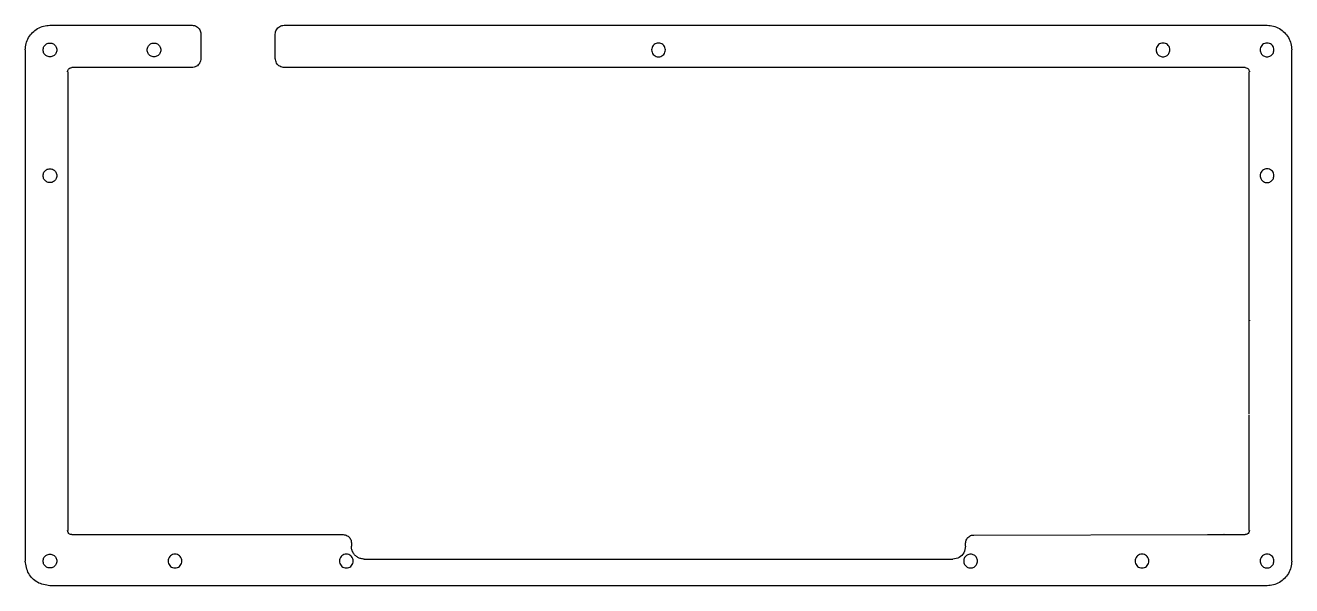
# Model space of a CAD drawing. Header units: millimetres. Extents: x 95 to 382, y 88 to 215.
import ezdxf

# ---------------------------------------------------------------- set-up
doc = ezdxf.new("R2010")
doc.units = ezdxf.units.MM
doc.layers.add('Layer_1', color=7, linetype='CONTINUOUS')

msp = doc.modelspace()

# ---------------------------------------------------------------- linework, layer by layer
at = {"layer": 'Layer_1', "color": 4}
for p, q in [((100.28848, 215.069986), (132.48668, 215.069986)), ((134.48667, 213.069736), (134.48667, 207.569046)), ((151.33877, 207.569046), (151.33877, 213.069736)), ((153.33876, 215.069986), (376.03828, 215.069986)), ((94.734625, 93.67046), (94.734625, 209.495456)), ((101.85234, 209.495636), (101.85234, 209.495636)), ((125.42748, 209.495636), (125.42748, 209.495636)), ((239.72746, 209.495636), (239.72746, 209.495636)), ((354.02746, 209.495636), (354.02746, 209.495636)), ((377.60246, 209.495636), (377.60246, 209.495636)), ((381.59214, 209.495456), (381.59214, 93.67046)), ((104.31152, 204.494726), (104.31152, 126.97303)), ((132.41286, 205.494716), (105.23354, 205.494716)), ((371.09825, 205.494716), (153.41284, 205.494716)), ((372.01524, 126.97303), (372.01524, 204.494726)), ((101.85234, 181.00064), (101.85234, 181.00064)), ((377.60246, 181.00064), (377.60246, 181.00064)), ((104.31231, 126.91828), (104.31231, 100.59973)), ((372.00122, 100.59973), (372.00122, 126.7431)), ((105.21528, 99.67383), (166.72376, 99.67383)), ((168.57876, 97.81883), (168.57876, 97.02508)), ((307.73477, 97.02508), (307.73477, 97.72252)), ((309.5903, 99.57752), (362.53554, 99.67062)), ((362.53554, 99.67065), (366.27595, 99.67065)), ((366.35586, 99.67383), (371.09825, 99.67383)), ((101.85234, 93.67064), (101.85234, 93.67064)), ((130.18996, 93.67064), (130.18996, 93.67064)), ((169.0022, 93.67064), (169.0022, 93.67064)), ((171.486, 94.11784), (304.82753, 94.11784)), ((310.43951, 93.67064), (310.43951, 93.67064)), ((349.26496, 93.67064), (349.26496, 93.67064)), ((377.60246, 93.67064), (377.60246, 93.67064)), ((376.03828, 88.09672), (100.28848, 88.09672))]:
    msp.add_line(p, q, dxfattribs=at)
for points, knots in [([(94.714385, 209.495636), (94.751542, 209.983435), (94.825548, 210.954997), (95.410399, 212.314169), (96.300194, 213.483826), (97.469849, 214.373624), (98.82902, 214.958479), (99.800581, 215.032488), (100.28838, 215.069646)], [0, 0, 0, 0, 1.459134, 2.906193, 4.365327, 5.824461, 7.27152, 8.730654, 8.730654, 8.730654, 8.730654]), ([(132.48678, 215.069646), (132.661808, 215.056313), (133.010414, 215.029758), (133.498099, 214.819905), (133.917783, 214.500635), (134.237049, 214.080948), (134.446898, 213.593261), (134.473449, 213.244654), (134.48678, 213.069626)], [0, 0, 0, 0, 0.523553, 1.042774, 1.566327, 2.08988, 2.6091, 3.132653, 3.132653, 3.132653, 3.132653]), ([(151.33878, 213.069626), (151.352111, 213.244654), (151.378662, 213.593261), (151.588511, 214.080948), (151.907777, 214.500635), (152.327461, 214.819905), (152.815146, 215.029758), (153.163752, 215.056313), (153.33878, 215.069646)], [0, 0, 0, 0, 0.523553, 1.042774, 1.566327, 2.08988, 2.6091, 3.132653, 3.132653, 3.132653, 3.132653]), ([(376.03838, 215.069646), (376.526179, 215.032488), (377.497741, 214.95848), (378.856913, 214.373626), (380.026569, 213.483828), (380.916365, 212.314171), (381.501217, 210.954998), (381.575223, 209.983435), (381.61238, 209.495636)], [0, 0, 0, 0, 1.459135, 2.906195, 4.36533, 5.824465, 7.271524, 8.730659, 8.730659, 8.730659, 8.730659]), ([(98.724424, 209.495636), (98.767941, 209.771372), (98.853647, 210.314422), (99.475225, 210.912237), (100.288382, 211.133903), (101.101539, 210.912237), (101.723117, 210.314422), (101.808823, 209.771372), (101.85234, 209.495636)], [0, 0, 0, 0, 0.818193, 1.611398, 2.427975, 3.244552, 4.037757, 4.85595, 4.85595, 4.85595, 4.85595]), ([(101.85234, 209.495636), (101.808823, 209.2199), (101.723117, 208.67685), (101.101539, 208.079035), (100.288382, 207.857369), (99.475225, 208.079035), (98.853647, 208.67685), (98.767941, 209.2199), (98.724424, 209.495636)], [0, 0, 0, 0, 0.818193, 1.611398, 2.427975, 3.244552, 4.037757, 4.85595, 4.85595, 4.85595, 4.85595]), ([(122.29928, 209.495636), (122.342699, 209.770958), (122.428253, 210.313451), (123.050234, 210.910223), (123.86338, 211.131322), (124.676526, 210.910223), (125.298507, 210.313451), (125.384061, 209.770958), (125.42748, 209.495636)], [0, 0, 0, 0, 0.816862, 1.609543, 2.426404, 3.243265, 4.035946, 4.852808, 4.852808, 4.852808, 4.852808]), ([(125.42748, 209.495636), (125.384061, 209.220314), (125.298507, 208.677821), (124.676526, 208.081049), (123.86338, 207.85995), (123.050234, 208.081049), (122.428253, 208.677821), (122.342699, 209.220314), (122.29928, 209.495636)], [0, 0, 0, 0, 0.816862, 1.609543, 2.426404, 3.243265, 4.035946, 4.852808, 4.852808, 4.852808, 4.852808]), ([(239.72746, 209.495636), (239.708774, 209.312708), (239.67167, 208.949485), (239.383793, 208.46946), (238.96227, 208.112558), (238.440273, 207.923261), (237.886367, 207.923261), (237.365101, 208.112558), (236.94066, 208.46946), (236.663627, 208.949485), (236.566904, 209.495636), (236.663627, 210.041787), (236.94066, 210.521812), (237.365101, 210.878714), (237.886367, 211.068011), (238.440273, 211.068011), (238.96227, 210.878714), (239.383793, 210.521812), (239.67167, 210.041787), (239.708774, 209.678564), (239.72746, 209.495636)], [0, 0, 0, 0, 0.546, 1.084143, 1.630032, 2.175863, 2.71386, 3.259691, 3.80558, 4.343723, 4.889723, 5.435723, 5.973866, 6.519755, 7.065586, 7.603583, 8.149414, 8.695303, 9.233446, 9.779446, 9.779446, 9.779446, 9.779446]), ([(354.02746, 209.495636), (353.984478, 209.219821), (353.899794, 208.676414), (353.277154, 208.078085), (352.4648, 207.856309), (351.644011, 208.078204), (351.04618, 208.675949), (350.850138, 209.405457), (350.963762, 210.041575), (351.240624, 210.521869), (351.665111, 210.878699), (352.186364, 211.068015), (352.740274, 211.06801), (353.26227, 210.878715), (353.683793, 210.521812), (353.97167, 210.041787), (354.008774, 209.678564), (354.02746, 209.495636)], [0, 0, 0, 0, 0.81807, 1.611752, 2.429565, 3.247379, 4.041061, 4.859131, 5.405131, 5.943274, 6.489163, 7.034994, 7.572991, 8.118822, 8.664711, 9.202854, 9.748854, 9.748854, 9.748854, 9.748854]), ([(377.60246, 209.495636), (377.559478, 209.219821), (377.474794, 208.676414), (376.852154, 208.078085), (376.0398, 207.856309), (375.219011, 208.078204), (374.62118, 208.675949), (374.425138, 209.405457), (374.538762, 210.041575), (374.815624, 210.521869), (375.240111, 210.878699), (375.761364, 211.068015), (376.315274, 211.06801), (376.83727, 210.878715), (377.258793, 210.521812), (377.54667, 210.041787), (377.583774, 209.678564), (377.60246, 209.495636)], [0, 0, 0, 0, 0.81807, 1.611752, 2.429565, 3.247379, 4.041061, 4.859131, 5.405131, 5.943274, 6.489163, 7.034994, 7.572991, 8.118822, 8.664711, 9.202854, 9.748854, 9.748854, 9.748854, 9.748854]), ([(134.48678, 207.570026), (134.429733, 207.206609), (134.317331, 206.490554), (133.492253, 205.66548), (132.776197, 205.553081), (132.41278, 205.496036)], [0, 0, 0, 0, 1.084407, 2.13665, 3.221057, 3.221057, 3.221057, 3.221057]), ([(153.41278, 205.496036), (153.049363, 205.553081), (152.333307, 205.66548), (151.508229, 206.490554), (151.395827, 207.206609), (151.33878, 207.570026)], [0, 0, 0, 0, 1.084407, 2.13665, 3.221057, 3.221057, 3.221057, 3.221057]), ([(104.28838, 204.495626), (104.28953, 204.53133), (104.291828, 204.602687), (104.309025, 204.70876), (104.32939, 204.777188), (104.33958, 204.811426)], [0, 0, 0, 0, 0.107101, 0.214049, 0.32115, 0.32115, 0.32115, 0.32115]), ([(104.33956, 204.811426), (104.391693, 204.936988), (104.494837, 205.18541), (104.832009, 205.443617), (105.09873, 205.478437), (105.23354, 205.496036)], [0, 0, 0, 0, 0.403168, 0.797664, 1.200832, 1.200832, 1.200832, 1.200832]), ([(371.09838, 205.496036), (371.242429, 205.47595), (371.527044, 205.436263), (371.876859, 205.142812), (371.965438, 204.869437), (372.01027, 204.731076)], [0, 0, 0, 0, 0.430512, 0.850614, 1.281126, 1.281126, 1.281126, 1.281126]), ([(372.01027, 204.731076), (372.015877, 204.70526), (372.027086, 204.653648), (372.036492, 204.574836), (372.037744, 204.522036), (372.03837, 204.495626)], [0, 0, 0, 0, 0.079227, 0.158391, 0.237618, 0.237618, 0.237618, 0.237618]), ([(98.724424, 181.00064), (98.767941, 181.276376), (98.853647, 181.819426), (99.475225, 182.417241), (100.288382, 182.638907), (101.101539, 182.417241), (101.723117, 181.819426), (101.808823, 181.276376), (101.85234, 181.00064)], [0, 0, 0, 0, 0.818193, 1.611398, 2.427975, 3.244552, 4.037757, 4.85595, 4.85595, 4.85595, 4.85595]), ([(101.85234, 181.00064), (101.808823, 180.724904), (101.723117, 180.181854), (101.101539, 179.584039), (100.288382, 179.362373), (99.475225, 179.584039), (98.853647, 180.181854), (98.767941, 180.724904), (98.724424, 181.00064)], [0, 0, 0, 0, 0.818193, 1.611398, 2.427975, 3.244552, 4.037757, 4.85595, 4.85595, 4.85595, 4.85595]), ([(377.60246, 181.00064), (377.559478, 180.724825), (377.474794, 180.181418), (376.852154, 179.583089), (376.0398, 179.361313), (375.219011, 179.583208), (374.62118, 180.180953), (374.425138, 180.910461), (374.538762, 181.546579), (374.815624, 182.026873), (375.240111, 182.383703), (375.761364, 182.573019), (376.315274, 182.573014), (376.83727, 182.383719), (377.258793, 182.026816), (377.54667, 181.546791), (377.583774, 181.183568), (377.60246, 181.00064)], [0, 0, 0, 0, 0.81807, 1.611752, 2.429565, 3.247379, 4.041061, 4.859131, 5.405131, 5.943274, 6.489163, 7.034994, 7.572991, 8.118822, 8.664711, 9.202854, 9.748854, 9.748854, 9.748854, 9.748854]), ([(104.28918, 148.25564), (104.289021, 148.260083), (104.288703, 148.268968), (104.28844, 148.282303), (104.288407, 148.291194), (104.28839, 148.29564)], [0, 0, 0, 0, 0.013337, 0.026673, 0.04001, 0.04001, 0.04001, 0.04001]), ([(372.03838, 148.29564), (372.038068, 148.277026), (372.037444, 148.239805), (372.032768, 148.184109), (372.027176, 148.147305), (372.02438, 148.1289)], [0, 0, 0, 0, 0.055841, 0.11166, 0.167501, 0.167501, 0.167501, 0.167501]), ([(105.21518, 99.67384), (105.052921, 99.69931), (104.733215, 99.749494), (104.364834, 100.117875), (104.31465, 100.437581), (104.28918, 100.59984)], [0, 0, 0, 0, 0.484168, 0.953975, 1.438142, 1.438142, 1.438142, 1.438142]), ([(372.02438, 100.59984), (371.99891, 100.437581), (371.948726, 100.117875), (371.580345, 99.749494), (371.260639, 99.69931), (371.09838, 99.67384)], [0, 0, 0, 0, 0.484168, 0.953975, 1.438142, 1.438142, 1.438142, 1.438142]), ([(166.72378, 99.67384), (166.886126, 99.661474), (167.209475, 99.636845), (167.661826, 99.442199), (168.051103, 99.146063), (168.347239, 98.756786), (168.541885, 98.304435), (168.566514, 97.981086), (168.57888, 97.81874)], [0, 0, 0, 0, 0.485619, 0.96722, 1.452839, 1.938458, 2.420059, 2.905678, 2.905678, 2.905678, 2.905678]), ([(307.73468, 97.72245), (307.74705, 97.884822), (307.771687, 98.208223), (307.966395, 98.660637), (308.26262, 99.049946), (308.652005, 99.346073), (309.104467, 99.540666), (309.427874, 99.565221), (309.59025, 99.57755)], [0, 0, 0, 0, 0.485698, 0.967375, 1.453072, 1.93877, 2.420447, 2.906144, 2.906144, 2.906144, 2.906144]), ([(366.35581, 99.67384), (366.346945, 99.673223), (366.329215, 99.671988), (366.302569, 99.670988), (366.284797, 99.670889), (366.27591, 99.67084)], [0, 0, 0, 0, 0.026659, 0.053316, 0.079975, 0.079975, 0.079975, 0.079975]), ([(98.724424, 93.67064), (98.767941, 93.946376), (98.853647, 94.489426), (99.475225, 95.087241), (100.288382, 95.308907), (101.101539, 95.087241), (101.723117, 94.489426), (101.808823, 93.946376), (101.85234, 93.67064)], [0, 0, 0, 0, 0.818193, 1.611398, 2.427975, 3.244552, 4.037757, 4.85595, 4.85595, 4.85595, 4.85595]), ([(130.18996, 93.67064), (130.171274, 93.487712), (130.13417, 93.124489), (129.846293, 92.644464), (129.42477, 92.287562), (128.902773, 92.098265), (128.348867, 92.098265), (127.827601, 92.287562), (127.40316, 92.644464), (127.126127, 93.124489), (127.029404, 93.67064), (127.126127, 94.216791), (127.40316, 94.696816), (127.827601, 95.053718), (128.348867, 95.243015), (128.902773, 95.243015), (129.42477, 95.053718), (129.846293, 94.696816), (130.13417, 94.216791), (130.171274, 93.853568), (130.18996, 93.67064)], [0, 0, 0, 0, 0.546, 1.084143, 1.630032, 2.175863, 2.71386, 3.259691, 3.80558, 4.343723, 4.889723, 5.435723, 5.973866, 6.519755, 7.065586, 7.603583, 8.149414, 8.695303, 9.233446, 9.779446, 9.779446, 9.779446, 9.779446]), ([(169.0022, 93.67064), (168.983514, 93.487712), (168.94641, 93.124489), (168.658533, 92.644464), (168.23701, 92.287562), (167.715013, 92.098265), (167.161107, 92.098265), (166.639841, 92.287562), (166.2154, 92.644464), (165.938367, 93.124489), (165.841644, 93.67064), (165.938367, 94.216791), (166.2154, 94.696816), (166.639841, 95.053718), (167.161107, 95.243015), (167.715013, 95.243015), (168.23701, 95.053718), (168.658533, 94.696816), (168.94641, 94.216791), (168.983514, 93.853568), (169.0022, 93.67064)], [0, 0, 0, 0, 0.546, 1.084143, 1.630032, 2.175863, 2.71386, 3.259691, 3.80558, 4.343723, 4.889723, 5.435723, 5.973866, 6.519755, 7.065586, 7.603583, 8.149414, 8.695303, 9.233446, 9.779446, 9.779446, 9.779446, 9.779446]), ([(171.48598, 94.11794), (171.23157, 94.137319), (170.724855, 94.175916), (170.015983, 94.480943), (169.405953, 94.945013), (168.941883, 95.555043), (168.636856, 96.263915), (168.598259, 96.77063), (168.57888, 97.02504)], [0, 0, 0, 0, 0.761006, 1.515715, 2.276722, 3.037728, 3.792437, 4.553444, 4.553444, 4.553444, 4.553444]), ([(307.73468, 97.02504), (307.654718, 96.515642), (307.497167, 95.511954), (306.340666, 94.355453), (305.336978, 94.197902), (304.82758, 94.11794)], [0, 0, 0, 0, 1.520002, 2.994922, 4.514925, 4.514925, 4.514925, 4.514925]), ([(310.43951, 93.67064), (310.396528, 93.394826), (310.311845, 92.85142), (309.6892, 92.253081), (308.876865, 92.031348), (308.056006, 92.253081), (307.45843, 92.85142), (307.236697, 93.67064), (307.45843, 94.48986), (308.056006, 95.088199), (308.876865, 95.309932), (309.6892, 95.088199), (310.311845, 94.48986), (310.396528, 93.946454), (310.43951, 93.67064)], [0, 0, 0, 0, 0.81807, 1.611752, 2.429565, 3.247379, 4.041061, 4.859131, 5.677201, 6.470883, 7.288696, 8.10651, 8.900192, 9.718262, 9.718262, 9.718262, 9.718262]), ([(349.26496, 93.67064), (349.246274, 93.487712), (349.20917, 93.124489), (348.921293, 92.644464), (348.49977, 92.287562), (347.977773, 92.098265), (347.423867, 92.098265), (346.902601, 92.287562), (346.47816, 92.644464), (346.201127, 93.124489), (346.104404, 93.67064), (346.201127, 94.216791), (346.47816, 94.696816), (346.902601, 95.053718), (347.423867, 95.243015), (347.977773, 95.243015), (348.49977, 95.053718), (348.921293, 94.696816), (349.20917, 94.216791), (349.246274, 93.853568), (349.26496, 93.67064)], [0, 0, 0, 0, 0.546, 1.084143, 1.630032, 2.175863, 2.71386, 3.259691, 3.80558, 4.343723, 4.889723, 5.435723, 5.973866, 6.519755, 7.065586, 7.603583, 8.149414, 8.695303, 9.233446, 9.779446, 9.779446, 9.779446, 9.779446]), ([(377.60246, 93.67064), (377.559478, 93.394825), (377.474794, 92.851418), (376.852154, 92.253089), (376.0398, 92.031313), (375.219011, 92.253208), (374.62118, 92.850953), (374.425138, 93.580461), (374.538762, 94.216579), (374.815624, 94.696873), (375.240111, 95.053703), (375.761364, 95.243019), (376.315274, 95.243014), (376.83727, 95.053719), (377.258793, 94.696816), (377.54667, 94.216791), (377.583774, 93.853568), (377.60246, 93.67064)], [0, 0, 0, 0, 0.81807, 1.611752, 2.429565, 3.247379, 4.041061, 4.859131, 5.405131, 5.943274, 6.489163, 7.034994, 7.572991, 8.118822, 8.664711, 9.202854, 9.748854, 9.748854, 9.748854, 9.748854]), ([(100.28838, 88.09664), (99.311672, 88.249954), (97.387225, 88.552036), (95.169779, 90.769484), (94.867699, 92.693932), (94.714385, 93.67064)], [0, 0, 0, 0, 2.914415, 5.74239, 8.656805, 8.656805, 8.656805, 8.656805]), ([(101.85234, 93.67064), (101.808823, 93.394904), (101.723117, 92.851854), (101.101539, 92.254039), (100.288382, 92.032373), (99.475225, 92.254039), (98.853647, 92.851854), (98.767941, 93.394904), (98.724424, 93.67064)], [0, 0, 0, 0, 0.818193, 1.611398, 2.427975, 3.244552, 4.037757, 4.85595, 4.85595, 4.85595, 4.85595]), ([(381.61238, 93.67064), (381.575222, 93.182841), (381.501215, 92.21128), (380.916361, 90.85211), (380.026565, 89.682455), (378.85691, 88.792659), (377.49774, 88.207805), (376.526179, 88.133798), (376.03838, 88.09664)], [0, 0, 0, 0, 1.459133, 2.906192, 4.365325, 5.824458, 7.271516, 8.730649, 8.730649, 8.730649, 8.730649])]:
    msp.add_open_spline(points, degree=3, knots=knots, dxfattribs=at)

doc.saveas('drawing.dxf')
